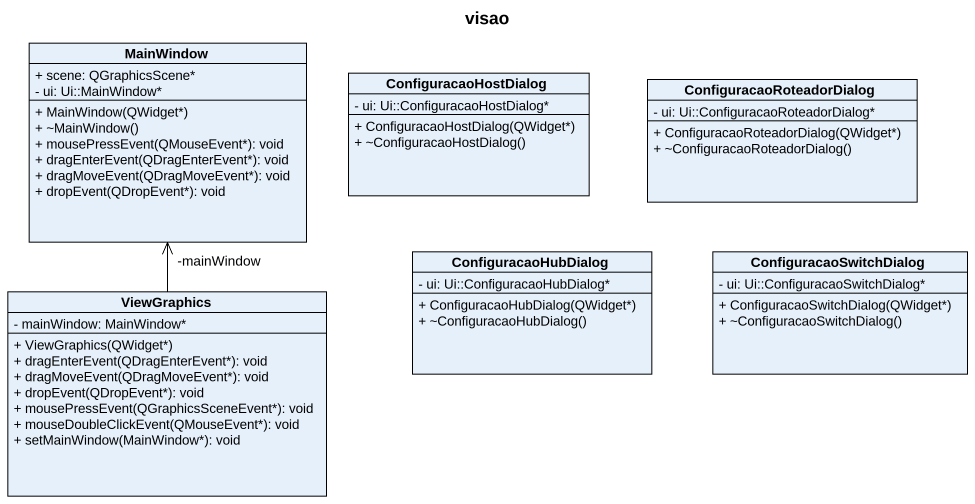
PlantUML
@startuml
title visao
hide circle
hide empty members
skinparam classAttributeIconSize 0
class MainWindow {
  + scene: QGraphicsScene*
  - ui: Ui::MainWindow*
  + MainWindow(QWidget*)
  + ~MainWindow()
  + mousePressEvent(QMouseEvent*): void
  + dragEnterEvent(QDragEnterEvent*): void
  + dragMoveEvent(QDragMoveEvent*): void
  + dropEvent(QDropEvent*): void
}
class ConfiguracaoHostDialog {
  - ui: Ui::ConfiguracaoHostDialog*
  + ConfiguracaoHostDialog(QWidget*)
  + ~ConfiguracaoHostDialog()
}
class ConfiguracaoRoteadorDialog {
  - ui: Ui::ConfiguracaoRoteadorDialog*
  + ConfiguracaoRoteadorDialog(QWidget*)
  + ~ConfiguracaoRoteadorDialog()
}
class ConfiguracaoHubDialog {
  - ui: Ui::ConfiguracaoHubDialog*
  + ConfiguracaoHubDialog(QWidget*)
  + ~ConfiguracaoHubDialog()
}
class ConfiguracaoSwitchDialog {
  - ui: Ui::ConfiguracaoSwitchDialog*
  + ConfiguracaoSwitchDialog(QWidget*)
  + ~ConfiguracaoSwitchDialog()
}
class ViewGraphics {
  - mainWindow: MainWindow*
  + ViewGraphics(QWidget*)
  + dragEnterEvent(QDragEnterEvent*): void
  + dragMoveEvent(QDragMoveEvent*): void
  + dropEvent(QDropEvent*): void
  + mousePressEvent(QGraphicsSceneEvent*): void
  + mouseDoubleClickEvent(QMouseEvent*): void
  + setMainWindow(MainWindow*): void
}
ViewGraphics -up-> "-mainWindow" MainWindow
@enduml
